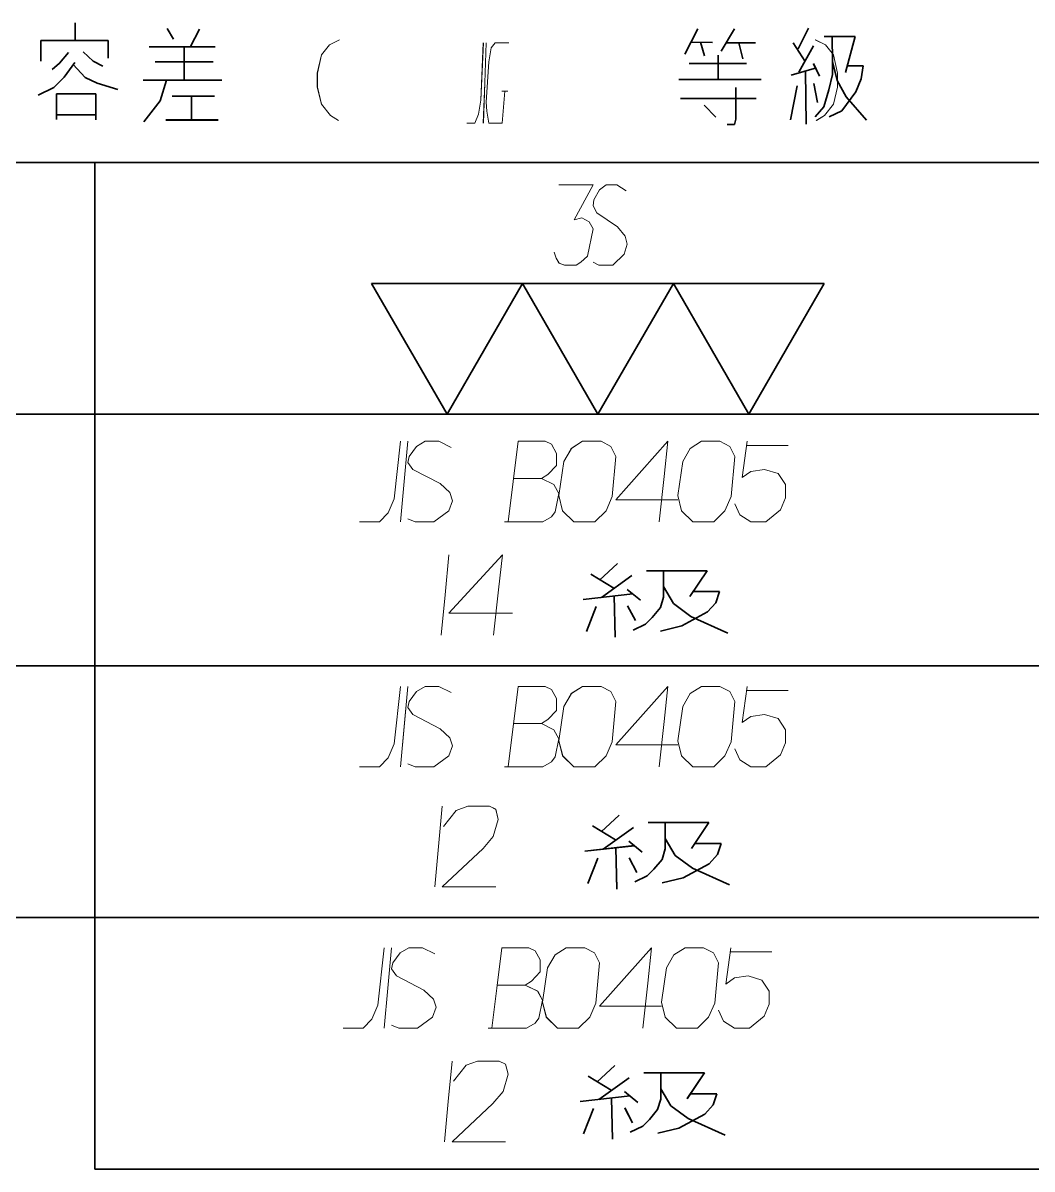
# Model space of a CAD drawing. Header units: millimetres. Extents: x 1333 to 104182, y -62616 to -5704.
# Drawn here: x 46768.46 to 46808.58, y -62550.83 to -62505.27 of the extents above; entities that cross this region are included whole.
import ezdxf

# ---------------------------------------------------------------- set-up
doc = ezdxf.new("R2010")
doc.units = ezdxf.units.MM
doc.header["$LTSCALE"] = 0.5
doc.layers.add('08', color=1, linetype='Continuous')

# ---------------------------------------------------------------- blocks, each defined once
blk = doc.blocks.new('999')
at = {"color": 7, "lineweight": 35, "ltscale": 0.008563}
blk.add_line((75293.8, -11814.791), (75293.8, -11815.819), dxfattribs=at)
at = {"color": 7, "lineweight": 35, "ltscale": 0.006218}
blk.add_line((75299.277, -11815.129), (75299.669, -11815.765), dxfattribs=at)
at = {"color": 7, "lineweight": 35, "ltscale": 0.010119}
blk.add_line((75301.207, -11815.157), (75300.654, -11816.238), dxfattribs=at)
at = {"color": 7, "lineweight": 35, "ltscale": 0.014202}
blk.add_line((75330.934, -11815.14), (75330.168, -11816.663), dxfattribs=at)
at = {"color": 7, "lineweight": 35, "ltscale": 0.01294}
blk.add_line((75333.115, -11815.14), (75332.333, -11816.482), dxfattribs=at)
at = {"color": 7, "lineweight": 35, "ltscale": 0.011516}
blk.add_line((75337.538, -11815.11), (75336.92, -11816.346), dxfattribs=at)
at = {"color": 7, "lineweight": 35, "ltscale": 0.033508}
blk.add_line((75291.75, -11815.833), (75295.771, -11815.833), dxfattribs=at)
at = {"color": 7, "lineweight": 35, "ltscale": 0.010254}
blk.add_line((75291.75, -11817.063), (75291.75, -11815.833), dxfattribs=at)
at = {"color": 7, "lineweight": 35, "ltscale": 0.008789}
blk.add_line((75295.771, -11815.833), (75295.771, -11816.887), dxfattribs=at)
at = {"color": 7, "lineweight": 35, "ltscale": 0.010633}
blk.add_line((75330.531, -11815.941), (75331.807, -11815.955), dxfattribs=at)
at = {"color": 7, "lineweight": 35, "ltscale": 0.006978}
blk.add_line((75331.1, -11815.947), (75331.325, -11816.753), dxfattribs=at)
at = {"color": 7, "lineweight": 35, "ltscale": 0.014575}
blk.add_line((75332.63, -11815.971), (75334.38, -11815.97), dxfattribs=at)
at = {"color": 7, "lineweight": 35, "ltscale": 0.008305}
blk.add_line((75333.372, -11815.971), (75333.627, -11816.934), dxfattribs=at)
at = {"color": 7, "lineweight": 35, "ltscale": 0.010969}
blk.add_line((75336.619, -11815.985), (75337.341, -11817.085), dxfattribs=at)
at = {"color": 7, "lineweight": 35, "ltscale": 0.015417}
blk.add_line((75338.469, -11815.593), (75340.319, -11815.593), dxfattribs=at)
at = {"color": 7, "lineweight": 35, "ltscale": 0.012437}
blk.add_line((75338.951, -11815.593), (75338.966, -11817.085), dxfattribs=at)
at = {"color": 7, "lineweight": 35, "ltscale": 0.018595}
blk.add_line((75340.319, -11815.593), (75339.742, -11817.748), dxfattribs=at)
at = {"color": 7, "lineweight": 35, "ltscale": 0.006944}
blk.add_line((75293.396, -11816.549), (75292.857, -11817.185), dxfattribs=at)
at = {"color": 7, "lineweight": 35, "ltscale": 0.006856}
blk.add_line((75294.272, -11816.509), (75294.88, -11817.063), dxfattribs=at)
at = {"color": 7, "lineweight": 35, "ltscale": 0.032825}
blk.add_line((75298.213, -11816.225), (75302.151, -11816.225), dxfattribs=at)
at = {"color": 7, "lineweight": 35, "ltscale": 0.016113}
blk.add_line((75300.303, -11816.265), (75300.303, -11818.199), dxfattribs=at)
at = {"color": 7, "lineweight": 35, "ltscale": 0.012183}
blk.add_line((75332.138, -11816.708), (75332.138, -11818.17), dxfattribs=at)
at = {"color": 7, "lineweight": 35, "ltscale": 0.015061}
blk.add_line((75337.838, -11816.15), (75336.965, -11817.733), dxfattribs=at)
at = {"color": 7, "lineweight": 35, "ltscale": 0.004706}
blk.add_line((75292.857, -11817.185), (75292.438, -11817.563), dxfattribs=at)
at = {"color": 7, "lineweight": 35, "ltscale": 0.008876}
blk.add_line((75293.774, -11817.158), (75293.153, -11818.023), dxfattribs=at)
at = {"color": 7, "lineweight": 35, "ltscale": 0.008722}
blk.add_line((75293.686, -11817.279), (75294.394, -11818.05), dxfattribs=at)
at = {"color": 7, "lineweight": 35, "ltscale": 0.005335}
blk.add_line((75294.88, -11817.063), (75295.447, -11817.36), dxfattribs=at)
at = {"color": 7, "lineweight": 35, "ltscale": 0.028784}
blk.add_line((75298.576, -11817.103), (75302.03, -11817.103), dxfattribs=at)
at = {"color": 7, "lineweight": 35, "ltscale": 0.028455}
blk.add_line((75330.423, -11817.205), (75333.838, -11817.205), dxfattribs=at)
at = {"color": 7, "lineweight": 35, "ltscale": 0.006849}
blk.add_line((75337.823, -11817.221), (75338.184, -11817.959), dxfattribs=at)
at = {"color": 7, "lineweight": 35, "ltscale": 0.006531}
blk.add_line((75338.966, -11817.085), (75338.966, -11817.869), dxfattribs=at)
at = {"color": 7, "lineweight": 35, "ltscale": 0.009809}
blk.add_line((75338.966, -11817.085), (75339.237, -11818.231), dxfattribs=at)
at = {"color": 7, "lineweight": 35, "ltscale": 0.007922}
blk.add_line((75339.849, -11817.347), (75340.8, -11817.347), dxfattribs=at)
at = {"color": 7, "lineweight": 35, "ltscale": 0.006559}
blk.add_line((75340.8, -11817.347), (75340.68, -11818.125), dxfattribs=at)
at = {"color": 7, "lineweight": 35, "ltscale": 0.007402}
blk.add_line((75293.153, -11818.023), (75292.519, -11818.645), dxfattribs=at)
at = {"color": 7, "lineweight": 35, "ltscale": 0.0066}
blk.add_line((75294.394, -11818.05), (75295.11, -11818.388), dxfattribs=at)
at = {"color": 7, "lineweight": 35, "ltscale": 0.013172}
blk.add_line((75336.499, -11817.914), (75338.018, -11817.477), dxfattribs=at)
at = {"color": 7, "lineweight": 35, "ltscale": 0.026301}
blk.add_line((75337.358, -11817.667), (75337.387, -11820.823), dxfattribs=at)
at = {"color": 7, "lineweight": 35, "ltscale": 0.007862}
blk.add_line((75338.966, -11817.869), (75338.755, -11818.788), dxfattribs=at)
at = {"color": 7, "lineweight": 35, "ltscale": 0.006974}
blk.add_line((75340.68, -11818.125), (75340.349, -11818.894), dxfattribs=at)
at = {"color": 7, "lineweight": 35, "ltscale": 0.008548}
blk.add_line((75292.519, -11818.645), (75291.602, -11819.104), dxfattribs=at)
at = {"color": 7, "lineweight": 35, "ltscale": 0.010672}
blk.add_line((75295.11, -11818.388), (75296.338, -11818.753), dxfattribs=at)
at = {"color": 7, "lineweight": 35, "ltscale": 0.039124}
blk.add_line((75297.861, -11818.199), (75302.556, -11818.199), dxfattribs=at)
at = {"color": 7, "lineweight": 35, "ltscale": 0.0108}
blk.add_line((75299.238, -11818.199), (75298.873, -11819.442), dxfattribs=at)
at = {"color": 7, "lineweight": 35, "ltscale": 0.040857}
blk.add_line((75329.806, -11818.17), (75334.709, -11818.17), dxfattribs=at)
at = {"color": 7, "lineweight": 35, "ltscale": 0.015826}
blk.add_line((75333.206, -11818.637), (75333.206, -11820.537), dxfattribs=at)
at = {"color": 7, "lineweight": 35, "ltscale": 0.017145}
blk.add_line((75336.861, -11818.547), (75336.468, -11820.567), dxfattribs=at)
at = {"color": 7, "lineweight": 35, "ltscale": 0.009481}
blk.add_line((75337.853, -11818.411), (75338.078, -11819.527), dxfattribs=at)
at = {"color": 7, "lineweight": 35, "ltscale": 0.008778}
blk.add_line((75338.755, -11818.788), (75338.455, -11819.798), dxfattribs=at)
at = {"color": 7, "lineweight": 35, "ltscale": 0.009214}
blk.add_line((75339.237, -11818.231), (75339.777, -11819.195), dxfattribs=at)
at = {"color": 7, "lineweight": 35, "ltscale": 0.019666}
for p, q in [((75292.681, -11819.023), (75295.041, -11819.023)), ((75292.681, -11820.267), (75295.041, -11820.267))]:
    blk.add_line(p, q, dxfattribs=at)
at = {"color": 7, "lineweight": 35, "ltscale": 0.012732}
blk.add_line((75292.681, -11820.551), (75292.681, -11819.023), dxfattribs=at)
at = {"color": 7, "lineweight": 35, "ltscale": 0.012845}
blk.add_line((75295.041, -11819.023), (75295.041, -11820.565), dxfattribs=at)
at = {"color": 7, "lineweight": 35, "ltscale": 0.01322}
blk.add_line((75298.873, -11819.442), (75297.889, -11820.686), dxfattribs=at)
at = {"color": 7, "lineweight": 35, "ltscale": 0.021021}
blk.add_line((75299.588, -11819.158), (75302.11, -11819.158), dxfattribs=at)
at = {"color": 7, "lineweight": 35, "ltscale": 0.011719}
blk.add_line((75300.735, -11819.158), (75300.735, -11820.565), dxfattribs=at)
at = {"color": 7, "lineweight": 35, "ltscale": 0.037598}
blk.add_line((75329.897, -11819.301), (75334.409, -11819.301), dxfattribs=at)
at = {"color": 7, "lineweight": 35, "ltscale": 0.011668}
blk.add_line((75340.349, -11818.894), (75339.523, -11820.024), dxfattribs=at)
at = {"color": 7, "lineweight": 35, "ltscale": 0.01548}
blk.add_line((75339.777, -11819.195), (75340.996, -11820.597), dxfattribs=at)
at = {"color": 7, "lineweight": 35, "ltscale": 0.00834}
blk.add_line((75332.002, -11820.416), (75331.311, -11819.692), dxfattribs=at)
at = {"color": 7, "lineweight": 35, "ltscale": 0.006581}
blk.add_line((75338.455, -11819.798), (75337.927, -11820.386), dxfattribs=at)
at = {"color": 7, "lineweight": 35, "ltscale": 0.00696}
blk.add_line((75339.523, -11820.024), (75338.77, -11820.386), dxfattribs=at)
at = {"color": 7, "lineweight": 35, "ltscale": 0.025977}
blk.add_line((75299.21, -11820.578), (75302.327, -11820.578), dxfattribs=at)
at = {"color": 7, "lineweight": 35, "ltscale": 0.003699}
blk.add_line((75333.123, -11820.848), (75332.679, -11820.848), dxfattribs=at)
at = {"color": 7, "lineweight": 35, "ltscale": 0.002686}
blk.add_line((75333.206, -11820.537), (75333.123, -11820.848), dxfattribs=at)
at = {"color": 7, "lineweight": 35}
for p, q in [((75114.978, -11823.12), (75475.513, -11823.12)), ((75114.978, -11838.12), (75474.978, -11838.12)), ((75234.978, -11853.12), (75474.978, -11853.12)), ((75234.978, -11868.12), (75294.978, -11868.12)), ((75474.978, -11868.12), (75294.978, -11868.12)), ((75294.978, -11883.12), (75354.978, -11883.12))]:
    blk.add_line(p, q, dxfattribs=at)
at = {"color": 7, "lineweight": 35, "ltscale": 0.375}
blk.add_line((75294.978, -11823.12), (75294.978, -11868.12), dxfattribs=at)
at = {"color": 7, "lineweight": 35, "ltscale": 0.074999}
for p, q in [((75315.978, -11838.12), (75311.478, -11830.326)), ((75315.978, -11838.12), (75311.478, -11830.326)), ((75320.478, -11830.326), (75315.978, -11838.12)), ((75320.478, -11830.326), (75315.978, -11838.12)), ((75324.978, -11838.12), (75320.478, -11830.326)), ((75324.978, -11838.12), (75320.478, -11830.326)), ((75329.478, -11830.326), (75324.978, -11838.12)), ((75329.478, -11830.326), (75324.978, -11838.12)), ((75333.978, -11838.12), (75329.478, -11830.326)), ((75333.978, -11838.12), (75329.478, -11830.326)), ((75338.478, -11830.326), (75333.978, -11838.12)), ((75338.478, -11830.326), (75333.978, -11838.12))]:
    blk.add_line(p, q, dxfattribs=at)
at = {"color": 7, "lineweight": 35, "ltscale": 0.075}
for p, q in [((75311.478, -11830.326), (75320.478, -11830.326)), ((75311.478, -11830.326), (75320.478, -11830.326)), ((75320.478, -11830.326), (75329.478, -11830.326)), ((75320.478, -11830.326), (75329.478, -11830.326)), ((75329.478, -11830.326), (75338.478, -11830.326)), ((75329.478, -11830.326), (75338.478, -11830.326))]:
    blk.add_line(p, q, dxfattribs=at)
at = {"color": 7, "lineweight": 35, "ltscale": 0.012225}
for p, q in [((75326.147, -11847.011), (75325.075, -11848.012)), ((75326.245, -11862.022), (75325.173, -11863.024))]:
    blk.add_line(p, q, dxfattribs=at)
at = {"color": 7, "lineweight": 35, "ltscale": 0.030115}
for p, q in [((75327.874, -11847.456), (75331.488, -11847.456)), ((75327.972, -11862.467), (75331.586, -11862.467))]:
    blk.add_line(p, q, dxfattribs=at)
at = {"color": 7, "lineweight": 35, "ltscale": 0.013083}
for p, q in [((75328.886, -11847.456), (75328.886, -11849.026)), ((75328.983, -11862.467), (75328.983, -11864.037)), ((75328.721, -11877.389), (75328.721, -11878.959))]:
    blk.add_line(p, q, dxfattribs=at)
at = {"color": 7, "lineweight": 35, "ltscale": 0.015353}
blk.add_line((75331.488, -11847.456), (75330.465, -11848.989), dxfattribs=at)
at = {"color": 7, "lineweight": 35, "ltscale": 0.013337}
blk.add_line((75324.556, -11847.654), (75325.926, -11848.482), dxfattribs=at)
at = {"color": 7, "lineweight": 35, "ltscale": 0.018504}
blk.add_line((75327, -11847.74), (75325.198, -11849.038), dxfattribs=at)
at = {"color": 7, "lineweight": 35, "ltscale": 0.024936}
for p, q in [((75324.088, -11849.162), (75327.061, -11848.828)), ((75323.922, -11879.095), (75326.896, -11878.762))]:
    blk.add_line(p, q, dxfattribs=at)
at = {"color": 7, "lineweight": 35, "ltscale": 0.008484}
for p, q in [((75326.727, -11848.569), (75327.517, -11849.211)), ((75326.562, -11878.502), (75327.351, -11879.145))]:
    blk.add_line(p, q, dxfattribs=at)
at = {"color": 7, "lineweight": 35, "ltscale": 0.009831}
blk.add_line((75328.886, -11848.395), (75329.49, -11849.409), dxfattribs=at)
at = {"color": 7, "lineweight": 35, "ltscale": 0.013049}
for p, q in [((75330.663, -11848.692), (75332.229, -11848.692)), ((75330.76, -11863.704), (75332.326, -11863.704)), ((75330.498, -11878.626), (75332.064, -11878.626))]:
    blk.add_line(p, q, dxfattribs=at)
at = {"color": 7, "lineweight": 35, "ltscale": 0.005862}
blk.add_line((75332.229, -11848.692), (75332.006, -11849.36), dxfattribs=at)
at = {"color": 7, "lineweight": 35, "ltscale": 0.020496}
for p, q in [((75325.949, -11848.953), (75326.012, -11851.411)), ((75326.047, -11863.964), (75326.109, -11866.423)), ((75325.784, -11878.886), (75325.847, -11881.345))]:
    blk.add_line(p, q, dxfattribs=at)
at = {"color": 7, "lineweight": 35, "ltscale": 0.008293}
blk.add_line((75326.74, -11849.545), (75327.209, -11850.423), dxfattribs=at)
at = {"color": 7, "lineweight": 35, "ltscale": 0.005373}
blk.add_line((75328.886, -11849.026), (75328.702, -11849.644), dxfattribs=at)
at = {"color": 7, "lineweight": 35, "ltscale": 0.010659}
for p, q in [((75329.49, -11849.409), (75330.514, -11850.175)), ((75329.324, -11879.342), (75330.348, -11880.109))]:
    blk.add_line(p, q, dxfattribs=at)
at = {"color": 7, "lineweight": 35, "ltscale": 0.006121}
for p, q in [((75332.006, -11849.36), (75331.513, -11849.903)), ((75332.105, -11864.371), (75331.611, -11864.915))]:
    blk.add_line(p, q, dxfattribs=at)
at = {"color": 7, "lineweight": 35, "ltscale": 0.013404}
for p, q in [((75324.877, -11849.582), (75324.285, -11851.078)), ((75324.975, -11864.594), (75324.383, -11866.089)), ((75324.712, -11879.516), (75324.12, -11881.011))]:
    blk.add_line(p, q, dxfattribs=at)
at = {"color": 7, "lineweight": 35, "ltscale": 0.004731}
for p, q in [((75328.22, -11850.237), (75327.813, -11850.633)), ((75328.318, -11865.249), (75327.911, -11865.644)), ((75328.054, -11880.171), (75327.647, -11880.566))]:
    blk.add_line(p, q, dxfattribs=at)
at = {"color": 7, "lineweight": 35, "ltscale": 0.006372}
blk.add_line((75328.702, -11849.644), (75328.22, -11850.237), dxfattribs=at)
at = {"color": 7, "lineweight": 35, "ltscale": 0.014629}
blk.add_line((75331.513, -11849.903), (75329.972, -11850.744), dxfattribs=at)
at = {"color": 7, "lineweight": 35, "ltscale": 0.020157}
blk.add_line((75330.514, -11850.175), (75332.721, -11851.164), dxfattribs=at)
at = {"color": 7, "lineweight": 35, "ltscale": 0.00685}
for p, q in [((75327.813, -11850.633), (75327.073, -11850.991)), ((75327.911, -11865.644), (75327.171, -11866.003)), ((75327.647, -11880.566), (75326.907, -11880.925))]:
    blk.add_line(p, q, dxfattribs=at)
at = {"color": 7, "lineweight": 35, "ltscale": 0.010797}
blk.add_line((75329.972, -11850.744), (75328.713, -11851.053), dxfattribs=at)
at = {"color": 7, "lineweight": 35, "ltscale": 0.015362}
for p, q in [((75331.586, -11862.467), (75330.562, -11864)), ((75331.324, -11877.389), (75330.3, -11878.922))]:
    blk.add_line(p, q, dxfattribs=at)
at = {"color": 7, "lineweight": 35, "ltscale": 0.013339}
for p, q in [((75324.654, -11862.665), (75326.024, -11863.493)), ((75324.391, -11877.587), (75325.76, -11878.415))]:
    blk.add_line(p, q, dxfattribs=at)
at = {"color": 7, "lineweight": 35, "ltscale": 0.018495}
for p, q in [((75327.096, -11862.752), (75325.296, -11864.05)), ((75326.833, -11877.674), (75325.032, -11878.972))]:
    blk.add_line(p, q, dxfattribs=at)
at = {"color": 7, "lineweight": 35, "ltscale": 0.024924}
blk.add_line((75324.186, -11864.174), (75327.158, -11863.84), dxfattribs=at)
at = {"color": 7, "lineweight": 35, "ltscale": 0.008486}
blk.add_line((75326.825, -11863.58), (75327.615, -11864.223), dxfattribs=at)
at = {"color": 7, "lineweight": 35, "ltscale": 0.009837}
blk.add_line((75328.983, -11863.407), (75329.588, -11864.421), dxfattribs=at)
at = {"color": 7, "lineweight": 35, "ltscale": 0.005858}
blk.add_line((75332.326, -11863.704), (75332.105, -11864.371), dxfattribs=at)
at = {"color": 7, "lineweight": 35, "ltscale": 0.00829}
for p, q in [((75326.837, -11864.557), (75327.306, -11865.434)), ((75326.575, -11879.479), (75327.044, -11880.356))]:
    blk.add_line(p, q, dxfattribs=at)
at = {"color": 7, "lineweight": 35, "ltscale": 0.005376}
blk.add_line((75328.983, -11864.037), (75328.798, -11864.655), dxfattribs=at)
at = {"color": 7, "lineweight": 35, "ltscale": 0.010657}
blk.add_line((75329.588, -11864.421), (75330.612, -11865.187), dxfattribs=at)
at = {"color": 7, "lineweight": 35, "ltscale": 0.006362}
for p, q in [((75328.798, -11864.655), (75328.318, -11865.249)), ((75328.535, -11879.577), (75328.054, -11880.171))]:
    blk.add_line(p, q, dxfattribs=at)
at = {"color": 7, "lineweight": 35, "ltscale": 0.014638}
blk.add_line((75331.611, -11864.915), (75330.068, -11865.756), dxfattribs=at)
at = {"color": 7, "lineweight": 35, "ltscale": 0.020158}
blk.add_line((75330.612, -11865.187), (75332.819, -11866.176), dxfattribs=at)
at = {"color": 7, "lineweight": 35, "ltscale": 0.010798}
for p, q in [((75330.068, -11865.756), (75328.81, -11866.065)), ((75329.806, -11880.678), (75328.548, -11880.987))]:
    blk.add_line(p, q, dxfattribs=at)
at = {"color": 7, "lineweight": 35, "ltscale": 0.125}
blk.add_line((75294.978, -11868.12), (75294.978, -11883.12), dxfattribs=at)
at = {"color": 7, "lineweight": 35, "ltscale": 0.012234}
blk.add_line((75325.983, -11876.944), (75324.909, -11877.946), dxfattribs=at)
at = {"color": 7, "lineweight": 35, "ltscale": 0.030127}
blk.add_line((75327.709, -11877.389), (75331.324, -11877.389), dxfattribs=at)
at = {"color": 7, "lineweight": 35, "ltscale": 0.009828}
blk.add_line((75328.721, -11878.329), (75329.324, -11879.342), dxfattribs=at)
at = {"color": 7, "lineweight": 35, "ltscale": 0.005859}
blk.add_line((75332.064, -11878.626), (75331.841, -11879.293), dxfattribs=at)
at = {"color": 7, "lineweight": 35, "ltscale": 0.00538}
blk.add_line((75328.721, -11878.959), (75328.535, -11879.577), dxfattribs=at)
at = {"color": 7, "lineweight": 35, "ltscale": 0.006123}
blk.add_line((75331.841, -11879.293), (75331.347, -11879.837), dxfattribs=at)
at = {"color": 7, "lineweight": 35, "ltscale": 0.014628}
blk.add_line((75331.347, -11879.837), (75329.806, -11880.678), dxfattribs=at)
at = {"color": 7, "lineweight": 35, "ltscale": 0.020169}
blk.add_line((75330.348, -11880.109), (75332.557, -11881.098), dxfattribs=at)
at = {"color": 7, "lineweight": 13}
for points in [[(75309.562, -11815.801), (75308.962, -11816.101), (75308.482, -11816.701), (75308.242, -11817.781), (75308.242, -11818.621), (75308.482, -11819.641), (75309.022, -11820.301), (75309.502, -11820.601)], [(75318.142, -11815.973), (75317.993, -11819.393), (75317.844, -11820.233), (75317.636, -11820.773), (75317.16, -11820.773)], [(75318.142, -11820.773), (75318.231, -11818.373), (75318.32, -11815.973)], [(75319.421, -11818.853), (75319.273, -11820.773), (75318.469, -11820.773), (75318.35, -11820.053), (75318.32, -11819.513), (75318.469, -11817.113), (75318.618, -11816.273), (75318.856, -11815.973), (75319.659, -11815.973)], [(75337.942, -11815.801), (75338.542, -11816.101), (75339.022, -11816.701), (75339.262, -11817.781), (75339.262, -11818.621), (75339.022, -11819.641), (75338.482, -11820.301), (75338.002, -11820.601)], [(75319.243, -11818.853), (75319.6, -11818.853)], [(75322.372, -11828.457), (75322.485, -11828.817), (75322.654, -11829.117), (75322.993, -11829.237), (75323.669, -11829.237), (75323.951, -11829.057), (75324.346, -11828.697), (75324.685, -11827.077), (75324.459, -11826.657), (75324.008, -11826.417), (75323.557, -11826.537), (75324.685, -11824.437), (75322.654, -11824.437)], [(75324.685, -11829.057), (75325.023, -11829.237), (75325.869, -11829.237), (75326.546, -11828.577), (75326.715, -11827.977), (75326.602, -11827.497), (75326.151, -11826.957), (75324.91, -11826.117), (75324.685, -11825.697), (75324.741, -11825.337), (75325.079, -11824.737), (75325.474, -11824.437), (75326.095, -11824.437), (75326.658, -11824.797)], [(75313.197, -11839.734), (75312.828, -11843.154), (75312.458, -11843.994), (75311.941, -11844.534), (75310.76, -11844.534)], [(75313.197, -11844.534), (75313.419, -11842.134), (75313.64, -11839.734)], [(75313.64, -11844.354), (75314.083, -11844.534), (75315.191, -11844.534), (75316.078, -11843.874), (75316.299, -11843.274), (75316.151, -11842.794), (75315.56, -11842.254), (75313.936, -11841.414), (75313.64, -11840.994), (75313.714, -11840.634), (75314.157, -11840.034), (75314.674, -11839.734), (75315.487, -11839.734), (75316.225, -11840.094)], [(75319.401, -11844.534), (75321.691, -11844.534), (75322.208, -11844.234), (75322.429, -11843.934), (75322.651, -11842.854), (75322.356, -11842.314), (75321.617, -11841.954), (75321.986, -11841.714), (75322.503, -11841.174), (75322.503, -11840.454), (75322.208, -11839.914), (75321.839, -11839.734), (75320.214, -11839.734), (75319.918, -11842.134), (75319.623, -11844.534)], [(75328.634, -11844.534), (75328.929, -11841.834), (75329.151, -11839.734), (75326.049, -11843.214), (75329.742, -11843.214)], [(75333.139, -11843.454), (75333.435, -11844.114), (75334.099, -11844.534), (75334.986, -11844.534), (75335.872, -11843.814), (75336.168, -11843.094), (75336.168, -11842.314), (75335.724, -11841.654), (75334.912, -11841.414), (75334.099, -11841.534), (75333.582, -11841.894), (75333.878, -11839.734)], [(75333.878, -11839.974), (75336.315, -11839.974)], [(75321.617, -11841.954), (75319.918, -11841.954)], [(75316.087, -11846.494), (75315.858, -11848.894), (75315.63, -11851.294)], [(75318.749, -11851.294), (75319.054, -11848.594), (75319.282, -11846.494), (75316.087, -11849.974), (75319.891, -11849.974)], [(75313.198, -11854.346), (75312.828, -11857.766), (75312.459, -11858.606), (75311.942, -11859.146), (75310.76, -11859.146)], [(75313.198, -11859.146), (75313.419, -11856.746), (75313.641, -11854.346)], [(75313.641, -11858.966), (75314.084, -11859.146), (75315.192, -11859.146), (75316.078, -11858.486), (75316.3, -11857.886), (75316.152, -11857.406), (75315.561, -11856.866), (75313.936, -11856.026), (75313.641, -11855.606), (75313.715, -11855.246), (75314.158, -11854.646), (75314.675, -11854.346), (75315.487, -11854.346), (75316.226, -11854.706)], [(75319.402, -11859.146), (75321.692, -11859.146), (75322.209, -11858.846), (75322.43, -11858.546), (75322.652, -11857.466), (75322.356, -11856.926), (75321.618, -11856.566), (75321.987, -11856.326), (75322.504, -11855.786), (75322.504, -11855.066), (75322.209, -11854.526), (75321.839, -11854.346), (75320.214, -11854.346), (75319.919, -11856.746), (75319.624, -11859.146)], [(75328.635, -11859.146), (75328.93, -11856.446), (75329.151, -11854.346), (75326.049, -11857.826), (75329.742, -11857.826)], [(75333.14, -11858.066), (75333.435, -11858.726), (75334.1, -11859.146), (75334.987, -11859.146), (75335.873, -11858.426), (75336.168, -11857.706), (75336.168, -11856.926), (75335.725, -11856.266), (75334.913, -11856.026), (75334.1, -11856.146), (75333.583, -11856.506), (75333.879, -11854.346)], [(75333.879, -11854.586), (75336.316, -11854.586)], [(75321.618, -11856.566), (75319.919, -11856.566)], [(75315.696, -11861.494), (75315.468, -11863.894), (75315.241, -11866.294)], [(75318.884, -11866.294), (75315.696, -11866.294), (75318.125, -11864.014), (75318.732, -11863.294), (75319.036, -11862.274), (75318.884, -11861.674), (75318.504, -11861.494), (75317.214, -11861.494), (75316.531, -11861.734), (75315.772, -11862.694)], [(75312.224, -11869.929), (75311.854, -11873.349), (75311.485, -11874.189), (75310.968, -11874.729), (75309.786, -11874.729)], [(75312.224, -11874.729), (75312.445, -11872.329), (75312.667, -11869.929)], [(75312.667, -11874.549), (75313.11, -11874.729), (75314.218, -11874.729), (75315.104, -11874.069), (75315.326, -11873.469), (75315.178, -11872.989), (75314.587, -11872.449), (75312.962, -11871.609), (75312.667, -11871.189), (75312.741, -11870.829), (75313.184, -11870.229), (75313.701, -11869.929), (75314.513, -11869.929), (75315.252, -11870.289)], [(75318.428, -11874.729), (75320.717, -11874.729), (75321.235, -11874.429), (75321.456, -11874.129), (75321.678, -11873.049), (75321.382, -11872.509), (75320.644, -11872.149), (75321.013, -11871.909), (75321.53, -11871.369), (75321.53, -11870.649), (75321.235, -11870.109), (75320.865, -11869.929), (75319.24, -11869.929), (75318.945, -11872.329), (75318.649, -11874.729)], [(75327.66, -11874.729), (75327.956, -11872.029), (75328.177, -11869.929), (75325.075, -11873.409), (75328.768, -11873.409)], [(75332.166, -11873.649), (75332.461, -11874.309), (75333.126, -11874.729), (75334.012, -11874.729), (75334.899, -11874.009), (75335.194, -11873.289), (75335.194, -11872.509), (75334.751, -11871.849), (75333.938, -11871.609), (75333.126, -11871.729), (75332.609, -11872.089), (75332.904, -11869.929)], [(75332.904, -11870.169), (75335.342, -11870.169)], [(75320.644, -11872.149), (75318.945, -11872.149)], [(75316.28, -11876.688), (75316.053, -11879.088), (75315.825, -11881.488)], [(75319.468, -11881.488), (75316.28, -11881.488), (75318.709, -11879.208), (75319.317, -11878.488), (75319.62, -11877.468), (75319.468, -11876.868), (75319.089, -11876.688), (75317.798, -11876.688), (75317.115, -11876.928), (75316.356, -11877.888)]]:
    blk.add_lwpolyline(points, dxfattribs=at)
for points in [[(75324.793, -11844.534), (75325.458, -11843.874), (75325.827, -11843.034), (75326.049, -11840.634), (75325.753, -11840.034), (75325.162, -11839.734), (75324.054, -11839.734), (75323.39, -11840.154), (75322.947, -11840.934), (75322.651, -11842.974), (75322.873, -11843.874), (75323.537, -11844.534)], [(75331.884, -11844.534), (75332.548, -11843.874), (75332.918, -11843.034), (75333.139, -11840.634), (75332.844, -11840.034), (75332.253, -11839.734), (75331.145, -11839.734), (75330.48, -11840.154), (75330.037, -11840.934), (75329.742, -11842.974), (75329.963, -11843.874), (75330.628, -11844.534)], [(75324.794, -11859.146), (75325.458, -11858.486), (75325.828, -11857.646), (75326.049, -11855.246), (75325.754, -11854.646), (75325.163, -11854.346), (75324.055, -11854.346), (75323.39, -11854.766), (75322.947, -11855.546), (75322.652, -11857.586), (75322.873, -11858.486), (75323.538, -11859.146)], [(75331.884, -11859.146), (75332.549, -11858.486), (75332.918, -11857.646), (75333.14, -11855.246), (75332.845, -11854.646), (75332.254, -11854.346), (75331.146, -11854.346), (75330.481, -11854.766), (75330.038, -11855.546), (75329.742, -11857.586), (75329.964, -11858.486), (75330.629, -11859.146)], [(75323.82, -11874.729), (75324.484, -11874.069), (75324.854, -11873.229), (75325.075, -11870.829), (75324.78, -11870.229), (75324.189, -11869.929), (75323.081, -11869.929), (75322.416, -11870.349), (75321.973, -11871.129), (75321.678, -11873.169), (75321.899, -11874.069), (75322.564, -11874.729)], [(75330.91, -11874.729), (75331.575, -11874.069), (75331.944, -11873.229), (75332.166, -11870.829), (75331.87, -11870.229), (75331.28, -11869.929), (75330.172, -11869.929), (75329.507, -11870.349), (75329.064, -11871.129), (75328.768, -11873.169), (75328.99, -11874.069), (75329.655, -11874.729)]]:
    blk.add_lwpolyline(points, close=True, dxfattribs=at)

msp = doc.modelspace()

# ---------------------------------------------------------------- linework, layer by layer
at = {"color": 7, "lineweight": 35, "ltscale": 0.008563}
msp.add_line((46770.535, -62505.273), (46770.535, -62505.958), dxfattribs=at)
at = {"color": 7, "lineweight": 35, "ltscale": 0.006218}
msp.add_line((46774.186, -62505.498), (46774.447, -62505.922), dxfattribs=at)
at = {"color": 7, "lineweight": 35, "ltscale": 0.010119}
msp.add_line((46775.472, -62505.516), (46775.104, -62506.237), dxfattribs=at)
at = {"color": 7, "lineweight": 35, "ltscale": 0.014202}
msp.add_line((46795.291, -62505.505), (46794.78, -62506.52), dxfattribs=at)
at = {"color": 7, "lineweight": 35, "ltscale": 0.01294}
msp.add_line((46796.745, -62505.505), (46796.223, -62506.4), dxfattribs=at)
at = {"color": 7, "lineweight": 35, "ltscale": 0.011516}
msp.add_line((46799.693, -62505.485), (46799.281, -62506.309), dxfattribs=at)
at = {"color": 7, "lineweight": 35, "ltscale": 0.033508}
msp.add_line((46769.167, -62505.967), (46771.848, -62505.967), dxfattribs=at)
at = {"color": 7, "lineweight": 35, "ltscale": 0.010254}
msp.add_line((46769.167, -62506.787), (46769.167, -62505.967), dxfattribs=at)
at = {"color": 7, "lineweight": 35, "ltscale": 0.008789}
msp.add_line((46771.848, -62505.967), (46771.848, -62506.67), dxfattribs=at)
at = {"color": 7, "lineweight": 35, "ltscale": 0.010633}
msp.add_line((46795.022, -62506.039), (46795.873, -62506.048), dxfattribs=at)
at = {"color": 7, "lineweight": 35, "ltscale": 0.006978}
msp.add_line((46795.401, -62506.043), (46795.551, -62506.581), dxfattribs=at)
at = {"color": 7, "lineweight": 35, "ltscale": 0.014575}
msp.add_line((46796.421, -62506.059), (46797.587, -62506.058), dxfattribs=at)
at = {"color": 7, "lineweight": 35, "ltscale": 0.008305}
msp.add_line((46796.916, -62506.059), (46797.085, -62506.701), dxfattribs=at)
at = {"color": 7, "lineweight": 35, "ltscale": 0.010969}
msp.add_line((46799.081, -62506.068), (46799.562, -62506.802), dxfattribs=at)
at = {"color": 7, "lineweight": 35, "ltscale": 0.015061}
msp.add_line((46799.893, -62506.179), (46799.311, -62507.234), dxfattribs=at)
at = {"color": 7, "lineweight": 35, "ltscale": 0.015417}
msp.add_line((46800.314, -62505.807), (46801.547, -62505.807), dxfattribs=at)
at = {"color": 7, "lineweight": 35, "ltscale": 0.012437}
msp.add_line((46800.635, -62505.807), (46800.645, -62506.802), dxfattribs=at)
at = {"color": 7, "lineweight": 35, "ltscale": 0.018595}
msp.add_line((46801.547, -62505.807), (46801.163, -62507.244), dxfattribs=at)
at = {"color": 7, "lineweight": 35, "ltscale": 0.006944}
msp.add_line((46770.265, -62506.445), (46769.906, -62506.868), dxfattribs=at)
at = {"color": 7, "lineweight": 35, "ltscale": 0.006856}
msp.add_line((46770.849, -62506.418), (46771.254, -62506.787), dxfattribs=at)
at = {"color": 7, "lineweight": 35, "ltscale": 0.032825}
msp.add_line((46773.476, -62506.228), (46776.102, -62506.228), dxfattribs=at)
at = {"color": 7, "lineweight": 35, "ltscale": 0.016113}
msp.add_line((46774.87, -62506.255), (46774.87, -62507.544), dxfattribs=at)
at = {"color": 7, "lineweight": 35, "ltscale": 0.012183}
msp.add_line((46796.093, -62506.551), (46796.093, -62507.525), dxfattribs=at)
at = {"color": 7, "lineweight": 35, "ltscale": 0.004706}
msp.add_line((46769.906, -62506.868), (46769.626, -62507.121), dxfattribs=at)
at = {"color": 7, "lineweight": 35, "ltscale": 0.008876}
msp.add_line((46770.517, -62506.85), (46770.103, -62507.427), dxfattribs=at)
at = {"color": 7, "lineweight": 35, "ltscale": 0.008722}
msp.add_line((46770.458, -62506.931), (46770.93, -62507.445), dxfattribs=at)
at = {"color": 7, "lineweight": 35, "ltscale": 0.005335}
msp.add_line((46771.254, -62506.787), (46771.632, -62506.985), dxfattribs=at)
at = {"color": 7, "lineweight": 35, "ltscale": 0.028784}
msp.add_line((46773.718, -62506.814), (46776.021, -62506.814), dxfattribs=at)
at = {"color": 7, "lineweight": 35, "ltscale": 0.028455}
msp.add_line((46794.95, -62506.882), (46797.226, -62506.882), dxfattribs=at)
at = {"color": 7, "lineweight": 35, "ltscale": 0.013172}
msp.add_line((46799, -62507.354), (46800.013, -62507.063), dxfattribs=at)
at = {"color": 7, "lineweight": 35, "ltscale": 0.006849}
msp.add_line((46799.883, -62506.892), (46800.124, -62507.385), dxfattribs=at)
at = {"color": 7, "lineweight": 35, "ltscale": 0.006531}
msp.add_line((46800.645, -62506.802), (46800.645, -62507.324), dxfattribs=at)
at = {"color": 7, "lineweight": 35, "ltscale": 0.009809}
msp.add_line((46800.645, -62506.802), (46800.826, -62507.566), dxfattribs=at)
at = {"color": 7, "lineweight": 35, "ltscale": 0.007922}
msp.add_line((46801.234, -62506.977), (46801.868, -62506.977), dxfattribs=at)
at = {"color": 7, "lineweight": 35, "ltscale": 0.006559}
msp.add_line((46801.868, -62506.977), (46801.788, -62507.495), dxfattribs=at)
at = {"color": 7, "lineweight": 35, "ltscale": 0.007402}
msp.add_line((46770.103, -62507.427), (46769.68, -62507.842), dxfattribs=at)
at = {"color": 7, "lineweight": 35, "ltscale": 0.0066}
msp.add_line((46770.93, -62507.445), (46771.408, -62507.67), dxfattribs=at)
at = {"color": 7, "lineweight": 35, "ltscale": 0.039124}
msp.add_line((46773.242, -62507.544), (46776.372, -62507.544), dxfattribs=at)
at = {"color": 7, "lineweight": 35, "ltscale": 0.0108}
msp.add_line((46774.16, -62507.544), (46773.917, -62508.373), dxfattribs=at)
at = {"color": 7, "lineweight": 35, "ltscale": 0.040857}
msp.add_line((46794.539, -62507.525), (46797.807, -62507.525), dxfattribs=at)
at = {"color": 7, "lineweight": 35, "ltscale": 0.026301}
msp.add_line((46799.573, -62507.19), (46799.592, -62509.294), dxfattribs=at)
at = {"color": 7, "lineweight": 35, "ltscale": 0.007862}
msp.add_line((46800.645, -62507.324), (46800.504, -62507.937), dxfattribs=at)
at = {"color": 7, "lineweight": 35, "ltscale": 0.009214}
msp.add_line((46800.826, -62507.566), (46801.186, -62508.209), dxfattribs=at)
at = {"color": 7, "lineweight": 35, "ltscale": 0.006974}
msp.add_line((46801.788, -62507.495), (46801.567, -62508.008), dxfattribs=at)
at = {"color": 7, "lineweight": 35, "ltscale": 0.008548}
msp.add_line((46769.68, -62507.842), (46769.069, -62508.148), dxfattribs=at)
at = {"color": 7, "lineweight": 35, "ltscale": 0.010672}
msp.add_line((46771.408, -62507.67), (46772.226, -62507.914), dxfattribs=at)
at = {"color": 7, "lineweight": 35, "ltscale": 0.015826}
msp.add_line((46796.805, -62507.837), (46796.805, -62509.103), dxfattribs=at)
at = {"color": 7, "lineweight": 35, "ltscale": 0.017145}
msp.add_line((46799.242, -62507.776), (46798.98, -62509.123), dxfattribs=at)
at = {"color": 7, "lineweight": 35, "ltscale": 0.009481}
msp.add_line((46799.903, -62507.686), (46800.053, -62508.43), dxfattribs=at)
at = {"color": 7, "lineweight": 35, "ltscale": 0.008778}
msp.add_line((46800.504, -62507.937), (46800.304, -62508.61), dxfattribs=at)
at = {"color": 7, "lineweight": 35, "ltscale": 0.011668}
msp.add_line((46801.567, -62508.008), (46801.016, -62508.761), dxfattribs=at)
at = {"color": 7, "lineweight": 35, "ltscale": 0.019666}
for p, q in [((46769.789, -62508.094), (46771.362, -62508.094)), ((46769.789, -62508.923), (46771.362, -62508.923))]:
    msp.add_line(p, q, dxfattribs=at)
at = {"color": 7, "lineweight": 35, "ltscale": 0.012732}
msp.add_line((46769.789, -62509.113), (46769.789, -62508.094), dxfattribs=at)
at = {"color": 7, "lineweight": 35, "ltscale": 0.012845}
msp.add_line((46771.362, -62508.094), (46771.362, -62509.122), dxfattribs=at)
at = {"color": 7, "lineweight": 35, "ltscale": 0.01322}
msp.add_line((46773.917, -62508.373), (46773.26, -62509.203), dxfattribs=at)
at = {"color": 7, "lineweight": 35, "ltscale": 0.021021}
msp.add_line((46774.393, -62508.184), (46776.075, -62508.184), dxfattribs=at)
at = {"color": 7, "lineweight": 35, "ltscale": 0.011719}
msp.add_line((46775.158, -62508.184), (46775.158, -62509.122), dxfattribs=at)
at = {"color": 7, "lineweight": 35, "ltscale": 0.037598}
msp.add_line((46794.599, -62508.279), (46797.607, -62508.279), dxfattribs=at)
at = {"color": 7, "lineweight": 35, "ltscale": 0.01548}
msp.add_line((46801.186, -62508.209), (46801.999, -62509.143), dxfattribs=at)
at = {"color": 7, "lineweight": 35, "ltscale": 0.00834}
msp.add_line((46796.002, -62509.023), (46795.542, -62508.54), dxfattribs=at)
at = {"color": 7, "lineweight": 35, "ltscale": 0.006581}
msp.add_line((46800.304, -62508.61), (46799.953, -62509.002), dxfattribs=at)
at = {"color": 7, "lineweight": 35, "ltscale": 0.00696}
msp.add_line((46801.016, -62508.761), (46800.514, -62509.002), dxfattribs=at)
at = {"color": 7, "lineweight": 35, "ltscale": 0.025977}
msp.add_line((46774.141, -62509.131), (46776.219, -62509.131), dxfattribs=at)
at = {"color": 7, "lineweight": 35, "ltscale": 0.003699}
msp.add_line((46796.75, -62509.31), (46796.454, -62509.31), dxfattribs=at)
at = {"color": 7, "lineweight": 35, "ltscale": 0.002686}
msp.add_line((46796.805, -62509.103), (46796.75, -62509.31), dxfattribs=at)
at = {"color": 7, "lineweight": 35}
for p, q in [((46651.32, -62510.825), (46891.676, -62510.825)), ((46651.32, -62520.825), (46891.32, -62520.825)), ((46731.32, -62530.825), (46891.32, -62530.825)), ((46731.32, -62540.825), (46771.32, -62540.825)), ((46891.32, -62540.825), (46771.32, -62540.825)), ((46771.32, -62550.825), (46811.32, -62550.825))]:
    msp.add_line(p, q, dxfattribs=at)
at = {"color": 7, "lineweight": 35, "ltscale": 0.375}
msp.add_line((46771.32, -62510.825), (46771.32, -62540.825), dxfattribs=at)
at = {"color": 7, "lineweight": 35, "ltscale": 0.074999}
for p, q in [((46785.32, -62520.825), (46782.32, -62515.629)), ((46785.32, -62520.825), (46782.32, -62515.629)), ((46788.32, -62515.629), (46785.32, -62520.825)), ((46788.32, -62515.629), (46785.32, -62520.825)), ((46791.32, -62520.825), (46788.32, -62515.629)), ((46791.32, -62520.825), (46788.32, -62515.629)), ((46794.32, -62515.629), (46791.32, -62520.825)), ((46794.32, -62515.629), (46791.32, -62520.825)), ((46797.32, -62520.825), (46794.32, -62515.629)), ((46797.32, -62520.825), (46794.32, -62515.629)), ((46800.32, -62515.629), (46797.32, -62520.825)), ((46800.32, -62515.629), (46797.32, -62520.825))]:
    msp.add_line(p, q, dxfattribs=at)
at = {"color": 7, "lineweight": 35, "ltscale": 0.075}
for p, q in [((46782.32, -62515.629), (46788.32, -62515.629)), ((46782.32, -62515.629), (46788.32, -62515.629)), ((46788.32, -62515.629), (46794.32, -62515.629)), ((46788.32, -62515.629), (46794.32, -62515.629)), ((46794.32, -62515.629), (46800.32, -62515.629)), ((46794.32, -62515.629), (46800.32, -62515.629))]:
    msp.add_line(p, q, dxfattribs=at)
at = {"color": 7, "lineweight": 35, "ltscale": 0.012225}
for p, q in [((46792.099, -62526.753), (46791.384, -62527.42)), ((46792.165, -62536.76), (46791.45, -62537.428))]:
    msp.add_line(p, q, dxfattribs=at)
at = {"color": 7, "lineweight": 35, "ltscale": 0.030115}
for p, q in [((46793.25, -62527.049), (46795.66, -62527.049)), ((46793.316, -62537.057), (46795.725, -62537.057))]:
    msp.add_line(p, q, dxfattribs=at)
at = {"color": 7, "lineweight": 35, "ltscale": 0.013083}
for p, q in [((46793.925, -62527.049), (46793.925, -62528.096)), ((46793.99, -62537.057), (46793.99, -62538.103)), ((46793.815, -62547.005), (46793.815, -62548.051))]:
    msp.add_line(p, q, dxfattribs=at)
at = {"color": 7, "lineweight": 35, "ltscale": 0.015353}
msp.add_line((46795.66, -62527.049), (46794.978, -62528.071), dxfattribs=at)
at = {"color": 7, "lineweight": 35, "ltscale": 0.013337}
msp.add_line((46791.039, -62527.181), (46791.952, -62527.733), dxfattribs=at)
at = {"color": 7, "lineweight": 35, "ltscale": 0.018504}
msp.add_line((46792.667, -62527.239), (46791.466, -62528.104), dxfattribs=at)
at = {"color": 7, "lineweight": 35, "ltscale": 0.024936}
for p, q in [((46790.726, -62528.186), (46792.708, -62527.964)), ((46790.616, -62548.142), (46792.598, -62547.92))]:
    msp.add_line(p, q, dxfattribs=at)
at = {"color": 7, "lineweight": 35, "ltscale": 0.020496}
for p, q in [((46791.967, -62528.047), (46792.009, -62529.686)), ((46792.033, -62538.055), (46792.074, -62539.694)), ((46791.857, -62548.003), (46791.899, -62549.642))]:
    msp.add_line(p, q, dxfattribs=at)
at = {"color": 7, "lineweight": 35, "ltscale": 0.008484}
for p, q in [((46792.486, -62527.791), (46793.012, -62528.219)), ((46792.375, -62547.746), (46792.902, -62548.175))]:
    msp.add_line(p, q, dxfattribs=at)
at = {"color": 7, "lineweight": 35, "ltscale": 0.009831}
msp.add_line((46793.925, -62527.675), (46794.328, -62528.351), dxfattribs=at)
at = {"color": 7, "lineweight": 35, "ltscale": 0.013049}
for p, q in [((46795.11, -62527.873), (46796.154, -62527.873)), ((46795.174, -62537.881), (46796.218, -62537.881)), ((46795, -62547.829), (46796.043, -62547.829))]:
    msp.add_line(p, q, dxfattribs=at)
at = {"color": 7, "lineweight": 35, "ltscale": 0.005862}
msp.add_line((46796.154, -62527.873), (46796.005, -62528.318), dxfattribs=at)
at = {"color": 7, "lineweight": 35, "ltscale": 0.013404}
for p, q in [((46791.252, -62528.467), (46790.858, -62529.464)), ((46791.318, -62538.474), (46790.923, -62539.471)), ((46791.142, -62548.422), (46790.748, -62549.419))]:
    msp.add_line(p, q, dxfattribs=at)
at = {"color": 7, "lineweight": 35, "ltscale": 0.008293}
msp.add_line((46792.495, -62528.442), (46792.807, -62529.027), dxfattribs=at)
at = {"color": 7, "lineweight": 35, "ltscale": 0.006372}
msp.add_line((46793.802, -62528.508), (46793.481, -62528.903), dxfattribs=at)
at = {"color": 7, "lineweight": 35, "ltscale": 0.005373}
msp.add_line((46793.925, -62528.096), (46793.802, -62528.508), dxfattribs=at)
at = {"color": 7, "lineweight": 35, "ltscale": 0.010659}
for p, q in [((46794.328, -62528.351), (46795.01, -62528.862)), ((46794.217, -62548.307), (46794.9, -62548.818))]:
    msp.add_line(p, q, dxfattribs=at)
at = {"color": 7, "lineweight": 35, "ltscale": 0.006121}
for p, q in [((46796.005, -62528.318), (46795.676, -62528.681)), ((46796.071, -62538.326), (46795.742, -62538.689))]:
    msp.add_line(p, q, dxfattribs=at)
at = {"color": 7, "lineweight": 35, "ltscale": 0.004731}
for p, q in [((46793.481, -62528.903), (46793.209, -62529.167)), ((46793.546, -62538.911), (46793.275, -62539.175)), ((46793.371, -62548.859), (46793.099, -62549.123))]:
    msp.add_line(p, q, dxfattribs=at)
at = {"color": 7, "lineweight": 35, "ltscale": 0.014629}
msp.add_line((46795.676, -62528.681), (46794.649, -62529.241), dxfattribs=at)
at = {"color": 7, "lineweight": 35, "ltscale": 0.020157}
msp.add_line((46795.01, -62528.862), (46796.482, -62529.521), dxfattribs=at)
at = {"color": 7, "lineweight": 35, "ltscale": 0.00685}
for p, q in [((46793.209, -62529.167), (46792.716, -62529.406)), ((46793.275, -62539.175), (46792.782, -62539.414)), ((46793.099, -62549.123), (46792.606, -62549.362))]:
    msp.add_line(p, q, dxfattribs=at)
at = {"color": 7, "lineweight": 35, "ltscale": 0.010797}
msp.add_line((46794.649, -62529.241), (46793.81, -62529.447), dxfattribs=at)
at = {"color": 7, "lineweight": 35, "ltscale": 0.013339}
for p, q in [((46791.104, -62537.189), (46792.017, -62537.741)), ((46790.928, -62547.137), (46791.841, -62547.689))]:
    msp.add_line(p, q, dxfattribs=at)
at = {"color": 7, "lineweight": 35, "ltscale": 0.015362}
for p, q in [((46795.725, -62537.057), (46795.042, -62538.079)), ((46795.55, -62547.005), (46794.868, -62548.027))]:
    msp.add_line(p, q, dxfattribs=at)
at = {"color": 7, "lineweight": 35, "ltscale": 0.018495}
for p, q in [((46792.732, -62537.246), (46791.532, -62538.112)), ((46792.556, -62547.194), (46791.356, -62548.06))]:
    msp.add_line(p, q, dxfattribs=at)
at = {"color": 7, "lineweight": 35, "ltscale": 0.024924}
msp.add_line((46790.792, -62538.194), (46792.773, -62537.972), dxfattribs=at)
at = {"color": 7, "lineweight": 35, "ltscale": 0.008486}
msp.add_line((46792.551, -62537.798), (46793.078, -62538.227), dxfattribs=at)
at = {"color": 7, "lineweight": 35, "ltscale": 0.009837}
msp.add_line((46793.99, -62537.683), (46794.393, -62538.359), dxfattribs=at)
at = {"color": 7, "lineweight": 35, "ltscale": 0.005858}
msp.add_line((46796.218, -62537.881), (46796.071, -62538.326), dxfattribs=at)
at = {"color": 7, "lineweight": 35, "ltscale": 0.00829}
for p, q in [((46792.559, -62538.45), (46792.872, -62539.034)), ((46792.384, -62548.398), (46792.697, -62548.982))]:
    msp.add_line(p, q, dxfattribs=at)
at = {"color": 7, "lineweight": 35, "ltscale": 0.006362}
for p, q in [((46793.867, -62538.515), (46793.546, -62538.911)), ((46793.691, -62548.463), (46793.371, -62548.859))]:
    msp.add_line(p, q, dxfattribs=at)
at = {"color": 7, "lineweight": 35, "ltscale": 0.005376}
msp.add_line((46793.99, -62538.103), (46793.867, -62538.515), dxfattribs=at)
at = {"color": 7, "lineweight": 35, "ltscale": 0.010657}
msp.add_line((46794.393, -62538.359), (46795.076, -62538.87), dxfattribs=at)
at = {"color": 7, "lineweight": 35, "ltscale": 0.014638}
msp.add_line((46795.742, -62538.689), (46794.713, -62539.249), dxfattribs=at)
at = {"color": 7, "lineweight": 35, "ltscale": 0.020158}
msp.add_line((46795.076, -62538.87), (46796.547, -62539.529), dxfattribs=at)
at = {"color": 7, "lineweight": 35, "ltscale": 0.010798}
for p, q in [((46794.713, -62539.249), (46793.875, -62539.455)), ((46794.539, -62549.197), (46793.7, -62549.403))]:
    msp.add_line(p, q, dxfattribs=at)
at = {"color": 7, "lineweight": 35, "ltscale": 0.125}
msp.add_line((46771.32, -62540.825), (46771.32, -62550.825), dxfattribs=at)
at = {"color": 7, "lineweight": 35, "ltscale": 0.012234}
msp.add_line((46791.99, -62546.708), (46791.274, -62547.376), dxfattribs=at)
at = {"color": 7, "lineweight": 35, "ltscale": 0.030127}
msp.add_line((46793.14, -62547.005), (46795.55, -62547.005), dxfattribs=at)
at = {"color": 7, "lineweight": 35, "ltscale": 0.009828}
msp.add_line((46793.815, -62547.631), (46794.217, -62548.307), dxfattribs=at)
at = {"color": 7, "lineweight": 35, "ltscale": 0.00538}
msp.add_line((46793.815, -62548.051), (46793.691, -62548.463), dxfattribs=at)
at = {"color": 7, "lineweight": 35, "ltscale": 0.005859}
msp.add_line((46796.043, -62547.829), (46795.895, -62548.274), dxfattribs=at)
at = {"color": 7, "lineweight": 35, "ltscale": 0.006123}
msp.add_line((46795.895, -62548.274), (46795.566, -62548.637), dxfattribs=at)
at = {"color": 7, "lineweight": 35, "ltscale": 0.014628}
msp.add_line((46795.566, -62548.637), (46794.539, -62549.197), dxfattribs=at)
at = {"color": 7, "lineweight": 35, "ltscale": 0.020169}
msp.add_line((46794.9, -62548.818), (46796.373, -62549.477), dxfattribs=at)
at = {"color": 7, "lineweight": 13}
for points in [[(46781.042, -62505.946), (46780.642, -62506.146), (46780.322, -62506.546), (46780.162, -62507.266), (46780.162, -62507.826), (46780.322, -62508.506), (46780.682, -62508.946), (46781.002, -62509.146)], [(46786.762, -62506.06), (46786.663, -62508.34), (46786.564, -62508.9), (46786.425, -62509.26), (46786.107, -62509.26)], [(46786.762, -62509.26), (46786.822, -62507.66), (46786.881, -62506.06)], [(46787.615, -62507.98), (46787.516, -62509.26), (46786.98, -62509.26), (46786.901, -62508.78), (46786.881, -62508.42), (46786.98, -62506.82), (46787.08, -62506.26), (46787.238, -62506.06), (46787.774, -62506.06)], [(46799.962, -62505.946), (46800.362, -62506.146), (46800.682, -62506.546), (46800.842, -62507.266), (46800.842, -62507.826), (46800.682, -62508.506), (46800.322, -62508.946), (46800.002, -62509.146)], [(46787.496, -62507.98), (46787.734, -62507.98)], [(46789.583, -62514.383), (46789.658, -62514.623), (46789.771, -62514.823), (46789.996, -62514.903), (46790.447, -62514.903), (46790.635, -62514.783), (46790.899, -62514.543), (46791.124, -62513.463), (46790.974, -62513.183), (46790.673, -62513.023), (46790.372, -62513.103), (46791.124, -62511.703), (46789.771, -62511.703)], [(46791.124, -62514.783), (46791.35, -62514.903), (46791.914, -62514.903), (46792.365, -62514.463), (46792.478, -62514.063), (46792.402, -62513.743), (46792.102, -62513.383), (46791.275, -62512.823), (46791.124, -62512.543), (46791.162, -62512.303), (46791.387, -62511.903), (46791.651, -62511.703), (46792.064, -62511.703), (46792.44, -62511.943)], [(46783.466, -62521.901), (46783.219, -62524.181), (46782.973, -62524.741), (46782.629, -62525.101), (46781.841, -62525.101)], [(46783.466, -62525.101), (46783.613, -62523.501), (46783.761, -62521.901)], [(46783.761, -62524.981), (46784.057, -62525.101), (46784.795, -62525.101), (46785.386, -62524.661), (46785.534, -62524.261), (46785.435, -62523.941), (46785.041, -62523.581), (46783.958, -62523.021), (46783.761, -62522.741), (46783.81, -62522.501), (46784.106, -62522.101), (46784.451, -62521.901), (46784.992, -62521.901), (46785.485, -62522.141)], [(46787.602, -62525.101), (46789.128, -62525.101), (46789.473, -62524.901), (46789.621, -62524.701), (46789.768, -62523.981), (46789.572, -62523.621), (46789.079, -62523.381), (46789.325, -62523.221), (46789.67, -62522.861), (46789.67, -62522.381), (46789.473, -62522.021), (46789.227, -62521.901), (46788.144, -62521.901), (46787.947, -62523.501), (46787.75, -62525.101)], [(46793.757, -62525.101), (46793.954, -62523.301), (46794.102, -62521.901), (46792.033, -62524.221), (46794.495, -62524.221)], [(46796.76, -62524.381), (46796.958, -62524.821), (46797.401, -62525.101), (46797.992, -62525.101), (46798.582, -62524.621), (46798.779, -62524.141), (46798.779, -62523.621), (46798.484, -62523.181), (46797.942, -62523.021), (46797.401, -62523.101), (46797.056, -62523.341), (46797.253, -62521.901)], [(46797.253, -62522.061), (46798.878, -62522.061)], [(46789.079, -62523.381), (46787.947, -62523.381)], [(46785.392, -62526.408), (46785.24, -62528.008), (46785.088, -62529.608)], [(46787.167, -62529.608), (46787.37, -62527.808), (46787.522, -62526.408), (46785.392, -62528.728), (46787.928, -62528.728)], [(46783.466, -62531.642), (46783.22, -62533.922), (46782.974, -62534.482), (46782.629, -62534.842), (46781.841, -62534.842)], [(46783.466, -62534.842), (46783.614, -62533.242), (46783.762, -62531.642)], [(46783.762, -62534.722), (46784.057, -62534.842), (46784.796, -62534.842), (46785.387, -62534.402), (46785.534, -62534.002), (46785.436, -62533.682), (46785.042, -62533.322), (46783.959, -62532.762), (46783.762, -62532.482), (46783.811, -62532.242), (46784.106, -62531.842), (46784.451, -62531.642), (46784.993, -62531.642), (46785.485, -62531.882)], [(46787.602, -62534.842), (46789.129, -62534.842), (46789.474, -62534.642), (46789.621, -62534.442), (46789.769, -62533.722), (46789.572, -62533.362), (46789.08, -62533.122), (46789.326, -62532.962), (46789.67, -62532.602), (46789.67, -62532.122), (46789.474, -62531.762), (46789.227, -62531.642), (46788.144, -62531.642), (46787.947, -62533.242), (46787.75, -62534.842)], [(46793.757, -62534.842), (46793.954, -62533.042), (46794.102, -62531.642), (46792.034, -62533.962), (46794.496, -62533.962)], [(46796.761, -62534.122), (46796.958, -62534.562), (46797.401, -62534.842), (46797.992, -62534.842), (46798.583, -62534.362), (46798.78, -62533.882), (46798.78, -62533.362), (46798.484, -62532.922), (46797.943, -62532.762), (46797.401, -62532.842), (46797.057, -62533.082), (46797.253, -62531.642)], [(46797.253, -62531.802), (46798.878, -62531.802)], [(46789.08, -62533.122), (46787.947, -62533.122)], [(46785.132, -62536.408), (46784.98, -62538.008), (46784.828, -62539.608)], [(46787.257, -62539.608), (46785.132, -62539.608), (46786.751, -62538.088), (46787.156, -62537.608), (46787.358, -62536.928), (46787.257, -62536.528), (46787.004, -62536.408), (46786.144, -62536.408), (46785.688, -62536.568), (46785.182, -62537.208)], [(46782.817, -62542.031), (46782.571, -62544.311), (46782.324, -62544.871), (46781.98, -62545.231), (46781.192, -62545.231)], [(46782.817, -62545.231), (46782.964, -62543.631), (46783.112, -62542.031)], [(46783.112, -62545.111), (46783.408, -62545.231), (46784.146, -62545.231), (46784.737, -62544.791), (46784.885, -62544.391), (46784.786, -62544.071), (46784.392, -62543.711), (46783.309, -62543.151), (46783.112, -62542.871), (46783.161, -62542.631), (46783.457, -62542.231), (46783.802, -62542.031), (46784.343, -62542.031), (46784.836, -62542.271)], [(46786.953, -62545.231), (46788.479, -62545.231), (46788.824, -62545.031), (46788.972, -62544.831), (46789.12, -62544.111), (46788.923, -62543.751), (46788.43, -62543.511), (46788.676, -62543.351), (46789.021, -62542.991), (46789.021, -62542.511), (46788.824, -62542.151), (46788.578, -62542.031), (46787.495, -62542.031), (46787.298, -62543.631), (46787.101, -62545.231)], [(46793.108, -62545.231), (46793.305, -62543.431), (46793.453, -62542.031), (46791.385, -62544.351), (46793.847, -62544.351)], [(46796.112, -62544.511), (46796.309, -62544.951), (46796.752, -62545.231), (46797.343, -62545.231), (46797.933, -62544.751), (46798.13, -62544.271), (46798.13, -62543.751), (46797.835, -62543.311), (46797.293, -62543.151), (46796.752, -62543.231), (46796.407, -62543.471), (46796.604, -62542.031)], [(46796.604, -62542.191), (46798.229, -62542.191)], [(46788.43, -62543.511), (46787.298, -62543.511)], [(46785.521, -62546.537), (46785.37, -62548.137), (46785.218, -62549.737)], [(46787.647, -62549.737), (46785.521, -62549.737), (46787.141, -62548.217), (46787.545, -62547.737), (46787.748, -62547.057), (46787.647, -62546.657), (46787.394, -62546.537), (46786.533, -62546.537), (46786.078, -62546.697), (46785.572, -62547.337)]]:
    msp.add_lwpolyline(points, dxfattribs=at)
for points in [[(46791.196, -62525.101), (46791.64, -62524.661), (46791.886, -62524.101), (46792.033, -62522.501), (46791.837, -62522.101), (46791.443, -62521.901), (46790.704, -62521.901), (46790.261, -62522.181), (46789.965, -62522.701), (46789.768, -62524.061), (46789.916, -62524.661), (46790.359, -62525.101)], [(46795.923, -62525.101), (46796.367, -62524.661), (46796.613, -62524.101), (46796.76, -62522.501), (46796.564, -62522.101), (46796.17, -62521.901), (46795.431, -62521.901), (46794.988, -62522.181), (46794.693, -62522.701), (46794.495, -62524.061), (46794.643, -62524.661), (46795.086, -62525.101)], [(46791.197, -62534.842), (46791.64, -62534.402), (46791.886, -62533.842), (46792.034, -62532.242), (46791.837, -62531.842), (46791.443, -62531.642), (46790.704, -62531.642), (46790.261, -62531.922), (46789.966, -62532.442), (46789.769, -62533.802), (46789.917, -62534.402), (46790.36, -62534.842)], [(46795.924, -62534.842), (46796.367, -62534.402), (46796.613, -62533.842), (46796.761, -62532.242), (46796.564, -62531.842), (46796.17, -62531.642), (46795.432, -62531.642), (46794.988, -62531.922), (46794.693, -62532.442), (46794.496, -62533.802), (46794.644, -62534.402), (46795.087, -62534.842)], [(46790.547, -62545.231), (46790.991, -62544.791), (46791.237, -62544.231), (46791.385, -62542.631), (46791.188, -62542.231), (46790.794, -62542.031), (46790.055, -62542.031), (46789.612, -62542.311), (46789.317, -62542.831), (46789.12, -62544.191), (46789.267, -62544.791), (46789.71, -62545.231)], [(46795.275, -62545.231), (46795.718, -62544.791), (46795.964, -62544.231), (46796.112, -62542.631), (46795.915, -62542.231), (46795.521, -62542.031), (46794.782, -62542.031), (46794.339, -62542.311), (46794.044, -62542.831), (46793.847, -62544.191), (46793.994, -62544.791), (46794.437, -62545.231)]]:
    msp.add_lwpolyline(points, close=True, dxfattribs=at)

# ---------------------------------------------------------------- block references
at = {"layer": '08', "color": 55, "xscale": 0.6666666666860692, "yscale": 0.6666666666642413, "zscale": 0.6666666666666666}
msp.add_blockref('999', (-3425.332, -54628.745), dxfattribs=at)

doc.saveas('drawing.dxf')
